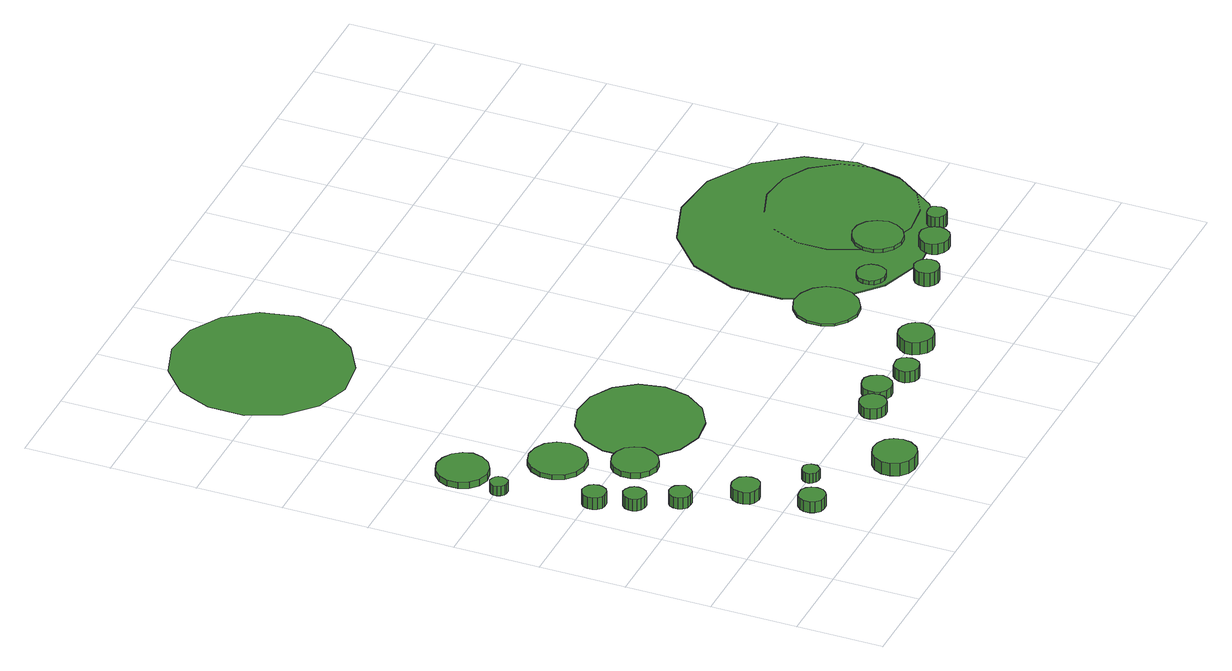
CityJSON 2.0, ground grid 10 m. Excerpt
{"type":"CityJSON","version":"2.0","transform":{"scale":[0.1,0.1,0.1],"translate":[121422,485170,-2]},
"CityObjects":{
"tree1":{"type":"SolitaryVegetationObject","attributes":{"function":"something"},"geometry":[{"type":"MultiSurface","lod":"1","boundaries":[[[0,1,2,3,4,5,6,7,8,9,10,11,12,13,14]],[[15,16,17,18,19,20,21,22,23,24,25,26,27,28,29]],[[0,29,28,1]],[[1,28,27,2]],[[2,27,26,3]],[[3,26,25,4]],[[4,25,24,5]],[[5,24,23,6]],[[6,23,22,7]],[[7,22,21,8]],[[8,21,20,9]],[[9,20,19,10]],[[10,19,18,11]],[[11,18,17,12]],[[12,17,16,13]],[[13,16,15,14]],[[14,15,29,0]]]}]},
"tree2":{"type":"SolitaryVegetationObject","attributes":{"function":"something"},"geometry":[{"type":"MultiSurface","lod":"1","boundaries":[[[30,31,32,33,34,35,36,37,38,39,40,41,42,43,44]],[[45,46,47,48,49,50,51,52,53,54,55,56,57,58,59]],[[30,59,58,31]],[[31,58,57,32]],[[32,57,56,33]],[[33,56,55,34]],[[34,55,54,35]],[[35,54,53,36]],[[36,53,52,37]],[[37,52,51,38]],[[38,51,50,39]],[[39,50,49,40]],[[40,49,48,41]],[[41,48,47,42]],[[42,47,46,43]],[[43,46,45,44]],[[44,45,59,30]]]}]},
"tree3":{"type":"SolitaryVegetationObject","attributes":{"function":"something"},"geometry":[{"type":"MultiSurface","lod":"1","boundaries":[[[60,61,62,63,64,65,66,67,68,69,70,71,72,73,74]],[[75,76,77,78,79,80,81,82,83,84,85,86,87,88,89]],[[60,89,88,61]],[[61,88,87,62]],[[62,87,86,63]],[[63,86,85,64]],[[64,85,84,65]],[[65,84,83,66]],[[66,83,82,67]],[[67,82,81,68]],[[68,81,80,69]],[[69,80,79,70]],[[70,79,78,71]],[[71,78,77,72]],[[72,77,76,73]],[[73,76,75,74]],[[74,75,89,60]]]}]},
"tree4":{"type":"SolitaryVegetationObject","attributes":{"function":"something"},"geometry":[{"type":"MultiSurface","lod":"1","boundaries":[[[90,91,92,93,94,95,96,97,98,99,100,101,102,103,104]],[[105,106,107,108,109,110,111,112,113,114,115,116,117,118,119]],[[90,119,118,91]],[[91,118,117,92]],[[92,117,116,93]],[[93,116,115,94]],[[94,115,114,95]],[[95,114,113,96]],[[96,113,112,97]],[[97,112,111,98]],[[98,111,110,99]],[[99,110,109,100]],[[100,109,108,101]],[[101,108,107,102]],[[102,107,106,103]],[[103,106,105,104]],[[104,105,119,90]]]}]},
"tree5":{"type":"SolitaryVegetationObject","attributes":{"function":"something"},"geometry":[{"type":"MultiSurface","lod":"1","boundaries":[[[120,121,122,123,124,125,126,127,128,129,130,131,132,133,134]],[[135,136,137,138,139,140,141,142,143,144,145,146,147,148,149]],[[120,149,148,121]],[[121,148,147,122]],[[122,147,146,123]],[[123,146,145,124]],[[124,145,144,125]],[[125,144,143,126]],[[126,143,142,127]],[[127,142,141,128]],[[128,141,140,129]],[[129,140,139,130]],[[130,139,138,131]],[[131,138,137,132]],[[132,137,136,133]],[[133,136,135,134]],[[134,135,149,120]]]}]},
"tree6":{"type":"SolitaryVegetationObject","attributes":{"function":"something"},"geometry":[{"type":"MultiSurface","lod":"1","boundaries":[[[150,151,152,153,154,155,156,157,158,159,160,161,162,163,164]],[[165,166,167,168,169,170,171,172,173,174,175,176,177,178,179]],[[150,179,178,151]],[[151,178,177,152]],[[152,177,176,153]],[[153,176,175,154]],[[154,175,174,155]],[[155,174,173,156]],[[156,173,172,157]],[[157,172,171,158]],[[158,171,170,159]],[[159,170,169,160]],[[160,169,168,161]],[[161,168,167,162]],[[162,167,166,163]],[[163,166,165,164]],[[164,165,179,150]]]}]},
"tree7":{"type":"SolitaryVegetationObject","attributes":{"function":"something"},"geometry":[{"type":"MultiSurface","lod":"1","boundaries":[[[180,181,182,183,184,185,186,187,188,189,190,191,192,193,194]],[[195,196,197,198,199,200,201,202,203,204,205,206,207,208,209]],[[180,209,208,181]],[[181,208,207,182]],[[182,207,206,183]],[[183,206,205,184]],[[184,205,204,185]],[[185,204,203,186]],[[186,203,202,187]],[[187,202,201,188]],[[188,201,200,189]],[[189,200,199,190]],[[190,199,198,191]],[[191,198,197,192]],[[192,197,196,193]],[[193,196,195,194]],[[194,195,209,180]]]}]},
"tree8":{"type":"SolitaryVegetationObject","attributes":{"function":"something"},"geometry":[{"type":"MultiSurface","lod":"1","boundaries":[[[210,211,212,213,214,215,216,217,218,219,220,221,222,223,224]],[[225,226,227,228,229,230,231,232,233,234,235,236,237,238,239]],[[210,239,238,211]],[[211,238,237,212]],[[212,237,236,213]],[[213,236,235,214]],[[214,235,234,215]],[[215,234,233,216]],[[216,233,232,217]],[[217,232,231,218]],[[218,231,230,219]],[[219,230,229,220]],[[220,229,228,221]],[[221,228,227,222]],[[222,227,226,223]],[[223,226,225,224]],[[224,225,239,210]]]}]},
"tree9":{"type":"SolitaryVegetationObject","attributes":{"function":"something"},"geometry":[{"type":"MultiSurface","lod":"1","boundaries":[[[240,241,242,243,244,245,246,247,248,249,250,251,252,253,254]],[[255,256,257,258,259,260,261,262,263,264,265,266,267,268,269]],[[240,269,268,241]],[[241,268,267,242]],[[242,267,266,243]],[[243,266,265,244]],[[244,265,264,245]],[[245,264,263,246]],[[246,263,262,247]],[[247,262,261,248]],[[248,261,260,249]],[[249,260,259,250]],[[250,259,258,251]],[[251,258,257,252]],[[252,257,256,253]],[[253,256,255,254]],[[254,255,269,240]]]}]},
"tree10":{"type":"SolitaryVegetationObject","attributes":{"function":"something"},"geometry":[{"type":"MultiSurface","lod":"1","boundaries":[[[270,271,272,273,274,275,276,277,278,279,280,281,282,283,284]],[[285,286,287,288,289,290,291,292,293,294,295,296,297,298,299]],[[270,299,298,271]],[[271,298,297,272]],[[272,297,296,273]],[[273,296,295,274]],[[274,295,294,275]],[[275,294,293,276]],[[276,293,292,277]],[[277,292,291,278]],[[278,291,290,279]],[[279,290,289,280]],[[280,289,288,281]],[[281,288,287,282]],[[282,287,286,283]],[[283,286,285,284]],[[284,285,299,270]]]}]},
"tree11":{"type":"SolitaryVegetationObject","attributes":{"function":"something"},"geometry":[{"type":"MultiSurface","lod":"1","boundaries":[[[300,301,302,303,304,305,306,307,308,309,310,311,312,313,314]],[[315,316,317,318,319,320,321,322,323,324,325,326,327,328,329]],[[300,329,328,301]],[[301,328,327,302]],[[302,327,326,303]],[[303,326,325,304]],[[304,325,324,305]],[[305,324,323,306]],[[306,323,322,307]],[[307,322,321,308]],[[308,321,320,309]],[[309,320,319,310]],[[310,319,318,311]],[[311,318,317,312]],[[312,317,316,313]],[[313,316,315,314]],[[314,315,329,300]]]}]},
"tree12":{"type":"SolitaryVegetationObject","attributes":{"function":"something"}},
"tree13":{"type":"SolitaryVegetationObject","attributes":{"function":"something"},"geometry":[{"type":"MultiSurface","lod":"1","boundaries":[[[330,331,332,333,334,335,336,337,338,339,340,341,342,343,344]],[[345,346,347,348,349,350,351,352,353,354,355,356,357,358,359]],[[330,359,358,331]],[[331,358,357,332]],[[332,357,356,333]],[[333,356,355,334]],[[334,355,354,335]],[[335,354,353,336]],[[336,353,352,337]],[[337,352,351,338]],[[338,351,350,339]],[[339,350,349,340]],[[340,349,348,341]],[[341,348,347,342]],[[342,347,346,343]],[[343,346,345,344]],[[344,345,359,330]]]}]},
"tree14":{"type":"SolitaryVegetationObject","attributes":{"function":"something"}},
"tree15":{"type":"SolitaryVegetationObject","attributes":{"function":"something"}},
"tree16":{"type":"SolitaryVegetationObject","attributes":{"function":"something"},"geometry":[{"type":"MultiSurface","lod":"1","boundaries":[[[360,361,362,363,364,365,366,367,368,369,370,371,372,373,374]],[[375,376,377,378,379,380,381,382,383,384,385,386,387,388,389]],[[360,389,388,361]],[[361,388,387,362]],[[362,387,386,363]],[[363,386,385,364]],[[364,385,384,365]],[[365,384,383,366]],[[366,383,382,367]],[[367,382,381,368]],[[368,381,380,369]],[[369,380,379,370]],[[370,379,378,371]],[[371,378,377,372]],[[372,377,376,373]],[[373,376,375,374]],[[374,375,389,360]]]}]},
"tree17":{"type":"SolitaryVegetationObject","attributes":{"function":"something"}},
"tree18":{"type":"SolitaryVegetationObject","attributes":{"function":"something"},"geometry":[{"type":"MultiSurface","lod":"1","boundaries":[[[390,391,392,393,394,395,396,397,398,399,400,401,402,403,404]]]}]},
"tree19":{"type":"SolitaryVegetationObject","attributes":{"function":"something"}},
"tree20":{"type":"SolitaryVegetationObject","attributes":{"function":"something"},"geometry":[{"type":"MultiSurface","lod":"1","boundaries":[[[405,406,407,408,409,410,411,412,413,414,415,416,417,418,419]],[[420,421,422,423,424,425,426,427,428,429,430,431,432,433,434]],[[405,434,433,406]],[[406,433,432,407]],[[407,432,431,408]],[[408,431,430,409]],[[409,430,429,410]],[[410,429,428,411]],[[411,428,427,412]],[[412,427,426,413]],[[413,426,425,414]],[[414,425,424,415]],[[415,424,423,416]],[[416,423,422,417]],[[417,422,421,418]],[[418,421,420,419]],[[419,420,434,405]]]}]},
"tree21":{"type":"SolitaryVegetationObject","attributes":{"function":"something"}},
"tree22":{"type":"SolitaryVegetationObject","attributes":{"function":"something"}},
"tree23":{"type":"SolitaryVegetationObject","attributes":{"function":"something"}},
"tree24":{"type":"SolitaryVegetationObject","attributes":{"function":"something"},"geometry":[{"type":"MultiSurface","lod":"1","boundaries":[[[435,436,437,438,439,440,441,442,443,444,445,446,447,448,449]],[[450,451,452,453,454,455,456,457,458,459,460,461,462,463,464]],[[435,464,463,436]],[[436,463,462,437]],[[437,462,461,438]],[[438,461,460,439]],[[439,460,459,440]],[[440,459,458,441]],[[441,458,457,442]],[[442,457,456,443]],[[443,456,455,444]],[[444,455,454,445]],[[445,454,453,446]],[[446,453,452,447]],[[447,452,451,448]],[[448,451,450,449]],[[449,450,464,435]]]}]},
"tree25":{"type":"SolitaryVegetationObject","attributes":{"function":"something"}},
"tree26":{"type":"SolitaryVegetationObject","attributes":{"function":"something"}},
"tree27":{"type":"SolitaryVegetationObject","attributes":{"function":"something"},"geometry":[{"type":"MultiSurface","lod":"1","boundaries":[[[465,466,467,468,469,470,471,472,473,474,475,476,477,478,479]],[[480,481,482,483,484,485,486,487,488,489,490,491,492,493,494]],[[465,494,493,466]],[[466,493,492,467]],[[467,492,491,468]],[[468,491,490,469]],[[469,490,489,470]],[[470,489,488,471]],[[471,488,487,472]],[[472,487,486,473]],[[473,486,485,474]],[[474,485,484,475]],[[475,484,483,476]],[[476,483,482,477]],[[477,482,481,478]],[[478,481,480,479]],[[479,480,494,465]]]}]},
"tree28":{"type":"SolitaryVegetationObject","attributes":{"function":"something"},"geometry":[{"type":"MultiSurface","lod":"1","boundaries":[[[495,496,497,498,499,500,501,502,503,504,505,506,507,508,509]],[[510,511,512,513,514,515,516,517,518,519,520,521,522,523,524]],[[495,524,523,496]],[[496,523,522,497]],[[497,522,521,498]],[[498,521,520,499]],[[499,520,519,500]],[[500,519,518,501]],[[501,518,517,502]],[[502,517,516,503]],[[503,516,515,504]],[[504,515,514,505]],[[505,514,513,506]],[[506,513,512,507]],[[507,512,511,508]],[[508,511,510,509]],[[509,510,524,495]]]}]},
"tree29":{"type":"SolitaryVegetationObject","attributes":{"function":"something"},"geometry":[{"type":"MultiSurface","lod":"1","boundaries":[[[525,526,527,528,529,530,531,532,533,534,535,536,537,538,539]],[[540,541,542,543,544,545,546,547,548,549,550,551,552,553,554]],[[525,554,553,526]],[[526,553,552,527]],[[527,552,551,528]],[[528,551,550,529]],[[529,550,549,530]],[[530,549,548,531]],[[531,548,547,532]],[[532,547,546,533]],[[533,546,545,534]],[[534,545,544,535]],[[535,544,543,536]],[[536,543,542,537]],[[537,542,541,538]],[[538,541,540,539]],[[539,540,554,525]]]}]},
"tree30":{"type":"SolitaryVegetationObject","attributes":{"function":"something"},"geometry":[{"type":"MultiSurface","lod":"1","boundaries":[[[555,556,557,558,559,560,561,562,563,564,565,566,567,568,569]],[[570,571,572,573,574,575,576,577,578,579,580,581,582,583,584]],[[555,584,583,556]],[[556,583,582,557]],[[557,582,581,558]],[[558,581,580,559]],[[559,580,579,560]],[[560,579,578,561]],[[561,578,577,562]],[[562,577,576,563]],[[563,576,575,564]],[[564,575,574,565]],[[565,574,573,566]],[[566,573,572,567]],[[567,572,571,568]],[[568,571,570,569]],[[569,570,584,555]]]}]},
"tree31":{"type":"SolitaryVegetationObject","attributes":{"function":"something"},"geometry":[{"type":"MultiSurface","lod":"1","boundaries":[[[585,586,587,588,589,590,591,592,593,594,595,596,597,598,599]],[[600,601,602,603,604,605,606,607,608,609,610,611,612,613,614]],[[585,614,613,586]],[[586,613,612,587]],[[587,612,611,588]],[[588,611,610,589]],[[589,610,609,590]],[[590,609,608,591]],[[591,608,607,592]],[[592,607,606,593]],[[593,606,605,594]],[[594,605,604,595]],[[595,604,603,596]],[[596,603,602,597]],[[597,602,601,598]],[[598,601,600,599]],[[599,600,614,585]]]}]},
"tree32":{"type":"SolitaryVegetationObject","attributes":{"function":"something"},"geometry":[{"type":"MultiSurface","lod":"1","boundaries":[[[615,616,617,618,619,620,621,622,623,624,625,626,627,628,629]],[[630,631,632,633,634,635,636,637,638,639,640,641,642,643,644]],[[615,644,643,616]],[[616,643,642,617]],[[617,642,641,618]],[[618,641,640,619]],[[619,640,639,620]],[[620,639,638,621]],[[621,638,637,622]],[[622,637,636,623]],[[623,636,635,624]],[[624,635,634,625]],[[625,634,633,626]],[[626,633,632,627]],[[627,632,631,628]],[[628,631,630,629]],[[629,630,644,615]]]}]},
"tree33":{"type":"SolitaryVegetationObject","attributes":{"function":"something"},"geometry":[{"type":"MultiSurface","lod":"1","boundaries":[[[645,646,647,648,649,650,651,652,653,654,655,656,657,658,659]],[[660,661,662,663,664,665,666,667,668,669,670,671,672,673,674]],[[645,674,673,646]],[[646,673,672,647]],[[647,672,671,648]],[[648,671,670,649]],[[649,670,669,650]],[[650,669,668,651]],[[651,668,667,652]],[[652,667,666,653]],[[653,666,665,654]],[[654,665,664,655]],[[655,664,663,656]],[[656,663,662,657]],[[657,662,661,658]],[[658,661,660,659]],[[659,660,674,645]]]}]},
"tree34":{"type":"SolitaryVegetationObject","attributes":{"function":"something"}},
"tree35":{"type":"SolitaryVegetationObject","attributes":{"function":"something"},"geometry":[{"type":"MultiSurface","lod":"1","boundaries":[[[675,676,677,678,679,680,681,682,683,684,685,686,687,688,689]],[[690,691,692,693,694,695,696,697,698,699,700,701,702,703,704]],[[675,704,703,676]],[[676,703,702,677]],[[677,702,701,678]],[[678,701,700,679]],[[679,700,699,680]],[[680,699,698,681]],[[681,698,697,682]],[[682,697,696,683]],[[683,696,695,684]],[[684,695,694,685]],[[685,694,693,686]],[[686,693,692,687]],[[687,692,691,688]],[[688,691,690,689]],[[689,690,704,675]]]}]},
"tree36":{"type":"SolitaryVegetationObject","attributes":{"function":"something"},"geometry":[{"type":"MultiSurface","lod":"1","boundaries":[[[705,706,707,708,709,710,711,712,713,714,715,716,717,718,719]],[[720,721,722,723,724,725,726,727,728,729,730,731,732,733,734]],[[705,734,733,706]],[[706,733,732,707]],[[707,732,731,708]],[[708,731,730,709]],[[709,730,729,710]],[[710,729,728,711]],[[711,728,727,712]],[[712,727,726,713]],[[713,726,725,714]],[[714,725,724,715]],[[715,724,723,716]],[[716,723,722,717]],[[717,722,721,718]],[[718,721,720,719]],[[719,720,734,705]]]}]},
"tree37":{"type":"SolitaryVegetationObject","attributes":{"function":"something"}}
},
"vertices":[
[51,294,26],[50,300,26],[47,304,26],[42,307,26],[36,308,26],[31,306,26],[27,302,26],[25,297,26],[25,291,26],[27,286,26],[31,282,26],[36,281,26],[42,281,26],[47,284,26],[50,289,26],[50,289,11],[47,284,11],[42,281,11],[36,281,11],[31,282,11],[27,286,11],[25,291,11],[25,297,11],[27,302,11],[31,306,11],[36,308,11],[42,307,11],[47,304,11],[50,300,11],[51,294,11],
[64,253,26],[63,258,26],[60,262,26],[55,265,26],[50,266,26],[45,264,26],[41,260,26],[39,255,26],[39,250,26],[41,245,26],[45,242,26],[50,240,26],[55,240,26],[60,243,26],[63,248,26],[63,248,11],[60,243,11],[55,240,11],[50,240,11],[45,242,11],[41,245,11],[39,250,11],[39,255,11],[41,260,11],[45,264,11],[50,266,11],[55,265,11],[60,262,11],[63,258,11],[64,253,11],
[88,209,25],[86,214,25],[83,219,25],[79,221,25],[73,222,25],[68,220,25],[64,217,25],[62,212,25],[62,207,25],[64,202,25],[68,198,25],[73,197,25],[79,197,25],[83,200,25],[86,204,25],[86,204,11],[83,200,11],[79,197,11],[73,197,11],[68,198,11],[64,202,11],[62,207,11],[62,212,11],[64,217,11],[68,220,11],[73,222,11],[79,221,11],[83,219,11],[86,214,11],[88,209,11],
[30,398,23],[29,402,23],[27,405,23],[23,407,23],[19,408,23],[15,406,23],[12,404,23],[10,400,23],[10,396,23],[12,392,23],[15,389,23],[19,388,23],[23,388,23],[27,390,23],[29,394,23],[29,394,11],[27,390,11],[23,388,11],[19,388,11],[15,389,11],[12,392,11],[10,396,11],[10,400,11],[12,404,11],[15,406,11],[19,408,11],[23,407,11],[27,405,11],[29,402,11],[30,398,11],
[139,76,25],[138,83,25],[134,88,25],[129,91,25],[123,91,25],[117,90,25],[112,85,25],[110,80,25],[110,73,25],[112,68,25],[117,63,25],[123,62,25],[129,62,25],[134,65,25],[138,70,25],[138,70,11],[134,65,11],[129,62,11],[123,62,11],[117,63,11],[112,68,11],[110,73,11],[110,80,11],[112,85,11],[117,90,11],[123,91,11],[129,91,11],[134,88,11],[138,83,11],[139,76,11],
[129,149,26],[128,155,26],[124,161,26],[118,164,26],[112,165,26],[105,163,26],[100,158,26],[98,152,26],[98,146,26],[100,139,26],[105,135,26],[112,133,26],[118,134,26],[124,137,26],[128,142,26],[128,142,11],[124,137,11],[118,134,11],[112,133,11],[105,135,11],[100,139,11],[98,146,11],[98,152,11],[100,158,11],[105,163,11],[112,165,11],[118,164,11],[124,161,11],[128,155,11],[129,149,11],
[66,447,19],[63,458,19],[56,468,19],[45,474,19],[33,476,19],[21,472,19],[12,464,19],[7,453,19],[7,440,19],[12,429,19],[21,421,19],[33,417,19],[45,419,19],[56,425,19],[63,435,19],[63,435,11],[56,425,11],[45,419,11],[33,417,11],[21,421,11],[12,429,11],[7,440,11],[7,453,11],[12,464,11],[21,472,11],[33,476,11],[45,474,11],[56,468,11],[63,458,11],[66,447,11],
[182,98,23],[182,102,23],[179,106,23],[176,108,23],[172,108,23],[168,107,23],[165,104,23],[163,100,23],[163,96,23],[165,93,23],[168,90,23],[172,89,23],[176,89,23],[179,91,23],[182,95,23],[182,95,11],[179,91,11],[176,89,11],[172,89,11],[168,90,11],[165,93,11],[163,96,11],[163,100,11],[165,104,11],[168,107,11],[172,108,11],[176,108,11],[179,106,11],[182,102,11],[182,98,11],
[127,360,17],[124,374,17],[116,385,17],[104,391,17],[91,393,17],[78,389,17],[68,380,17],[62,367,17],[62,354,17],[68,341,17],[78,332,17],[91,328,17],[104,329,17],[116,336,17],[124,347,17],[124,347,11],[116,336,11],[104,329,11],[91,328,11],[78,332,11],[68,341,11],[62,354,11],[62,367,11],[68,380,11],[78,389,11],[91,393,11],[104,391,11],[116,385,11],[124,374,11],[127,360,11],
[149,282,18],[146,293,18],[140,302,18],[130,307,18],[120,308,18],[109,305,18],[101,298,18],[97,288,18],[97,277,18],[101,267,18],[109,260,18],[120,256,18],[130,257,18],[140,263,18],[146,272,18],[146,272,11],[140,263,11],[130,257,11],[120,256,11],[109,260,11],[101,267,11],[97,277,11],[97,288,11],[101,298,11],[109,305,11],[120,308,11],[130,307,11],[140,302,11],[146,293,11],[149,282,11],
[259,27,27],[257,37,27],[251,45,27],[242,50,27],[232,51,27],[222,48,27],[214,41,27],[210,32,27],[210,22,27],[214,12,27],[222,5,27],[232,2,27],[242,3,27],[251,8,27],[257,17,27],[257,17,11],[251,8,11],[242,3,11],[232,2,11],[222,5,11],[214,12,11],[210,22,11],[210,32,11],[214,41,11],[222,48,11],[232,51,11],[242,50,11],[251,45,11],[257,37,11],[259,27,11],
[275,311,12],[269,340,12],[252,363,12],[226,378,12],[197,381,12],[169,372,12],[147,352,12],[135,325,12],[135,296,12],[147,269,12],[169,249,12],[197,240,12],[226,243,12],[252,258,12],[269,282,12],[269,282,11],[252,258,11],[226,243,11],[197,240,11],[169,249,11],[147,269,11],[135,296,11],[135,325,11],[147,352,11],[169,372,11],[197,381,11],[226,378,11],[252,363,11],[269,340,11],[275,311,11],
[334,87,24],[333,94,24],[329,99,24],[324,102,24],[318,103,24],[312,101,24],[307,96,24],[304,91,24],[304,84,24],[307,78,24],[312,74,24],[318,72,24],[324,73,24],[329,76,24],[333,81,24],[333,81,11],[329,76,11],[324,73,11],[318,72,11],[312,74,11],[307,78,11],[304,84,11],[304,91,11],[307,96,11],[312,101,11],[318,103,11],[324,102,11],[329,99,11],[333,94,11],[334,87,11],
[251,728,11],[242,770,11],[217,804,11],[181,825,11],[139,829,11],[98,816,11],[67,788,11],[50,749,11],[50,707,11],[67,669,11],[98,640,11],[139,627,11],[181,632,11],[217,653,11],[242,687,11],
[373,98,22],[371,105,22],[367,111,22],[361,115,22],[354,115,22],[347,113,22],[341,108,22],[339,102,22],[339,95,22],[341,88,22],[347,83,22],[354,81,22],[361,82,22],[367,85,22],[371,91,22],[371,91,11],[367,85,11],[361,82,11],[354,81,11],[347,83,11],[341,88,11],[339,95,11],[339,102,11],[341,108,11],[347,113,11],[354,115,11],[361,115,11],[367,111,11],[371,105,11],[373,98,11],
[412,81,25],[411,87,25],[408,92,25],[403,95,25],[397,95,25],[391,94,25],[387,90,25],[384,84,25],[384,78,25],[387,73,25],[391,69,25],[397,67,25],[403,68,25],[408,71,25],[411,76,25],[411,76,11],[408,71,11],[403,68,11],[397,67,11],[391,69,11],[387,73,11],[384,78,11],[384,84,11],[387,90,11],[391,94,11],[397,95,11],[403,95,11],[408,92,11],[411,87,11],[412,81,11],
[477,95,27],[475,104,27],[470,110,27],[463,114,27],[455,115,27],[447,113,27],[441,107,27],[437,100,27],[437,91,27],[441,84,27],[447,78,27],[455,75,27],[463,76,27],[470,80,27],[475,87,27],[475,87,11],[470,80,11],[463,76,11],[455,75,11],[447,78,11],[441,84,11],[437,91,11],[437,100,11],[441,107,11],[447,113,11],[455,115,11],[463,114,11],[470,110,11],[475,104,11],[477,95,11],
[524,212,14],[521,227,14],[512,239,14],[498,247,14],[483,249,14],[469,244,14],[457,234,14],[451,220,14],[451,204,14],[457,190,14],[469,180,14],[483,175,14],[498,177,14],[512,185,14],[521,197,14],[521,197,11],[512,185,11],[498,177,11],[483,175,11],[469,180,11],[457,190,11],[451,204,11],[451,220,11],[457,234,11],[469,244,11],[483,249,11],[498,247,11],[512,239,11],[521,227,11],[524,212,11],
[578,191,16],[577,198,16],[573,204,16],[567,207,16],[560,208,16],[554,206,16],[548,201,16],[546,195,16],[546,188,16],[548,182,16],[554,177,16],[560,175,16],[567,176,16],[573,179,16],[577,185,16],[577,185,11],[573,179,11],[567,176,11],[560,175,11],[554,177,11],[548,182,11],[546,188,11],[546,195,11],[548,201,11],[554,206,11],[560,208,11],[567,207,11],[573,204,11],[577,198,11],[578,191,11],
[594,135,28],[593,140,28],[589,145,28],[584,148,28],[578,149,28],[573,147,28],[568,143,28],[566,138,28],[566,132,28],[568,126,28],[573,122,28],[578,120,28],[584,121,28],[589,124,28],[593,129,28],[593,129,11],[589,124,11],[584,121,11],[578,120,11],[573,122,11],[568,126,11],[566,132,11],[566,138,11],[568,143,11],[573,147,11],[578,149,11],[584,148,11],[589,145,11],[593,140,11],[594,135,11],
[663,153,23],[661,160,23],[657,166,23],[651,170,23],[644,170,23],[637,168,23],[631,163,23],[628,157,23],[628,149,23],[631,143,23],[637,138,23],[644,136,23],[651,137,23],[657,140,23],[661,146,23],[661,146,10],[657,140,10],[651,137,10],[644,136,10],[637,138,10],[631,143,10],[628,149,10],[628,157,10],[631,163,10],[637,168,10],[644,170,10],[651,170,10],[657,166,10],[661,160,10],[663,153,10],
[663,214,15],[660,226,15],[653,236,15],[643,242,15],[631,243,15],[620,239,15],[611,231,15],[606,220,15],[606,208,15],[611,198,15],[620,190,15],[631,186,15],[643,187,15],[653,193,15],[660,203,15],[660,203,10],[653,193,10],[643,187,10],[631,186,10],[620,190,10],[611,198,10],[606,208,10],[606,220,10],[611,231,10],[620,239,10],[631,243,10],[643,242,10],[653,236,10],[660,226,10],[663,214,10],
[762,292,11],[750,349,11],[716,396,11],[665,426,11],[607,432,11],[552,414,11],[508,375,11],[485,321,11],[485,263,11],[508,210,11],[552,171,11],[607,153,11],[665,159,11],[716,188,11],[750,235,11],[750,235,10],[716,188,10],[665,159,10],[607,153,10],[552,171,10],[508,210,10],[485,263,10],[485,321,10],[508,375,10],[552,414,10],[607,432,10],[665,426,10],[716,396,10],[750,349,10],[762,292,10],
[697,167,25],[696,172,25],[694,176,25],[690,178,25],[685,178,25],[681,177,25],[677,174,25],[675,170,25],[675,165,25],[677,161,25],[681,158,25],[685,156,25],[690,157,25],[694,159,25],[696,163,25],[696,163,10],[694,159,10],[690,157,10],[685,156,10],[681,158,10],[677,161,10],[675,165,10],[675,170,10],[677,174,10],[681,177,10],[685,178,10],[690,178,10],[694,176,10],[696,172,10],[697,167,10],
[759,273,11],[752,307,11],[731,336,11],[701,353,11],[666,357,11],[633,346,11],[606,323,11],[592,291,11],[592,255,11],[606,223,11],[633,200,11],[666,189,11],[701,193,11],[731,210,11],[752,239,11],[752,239,10],[731,210,10],[701,193,10],[666,189,10],[633,200,10],[606,223,10],[592,255,10],[592,291,10],[606,323,10],[633,346,10],[666,357,10],[701,353,10],[731,336,10],[752,307,10],[759,273,10]
]}
